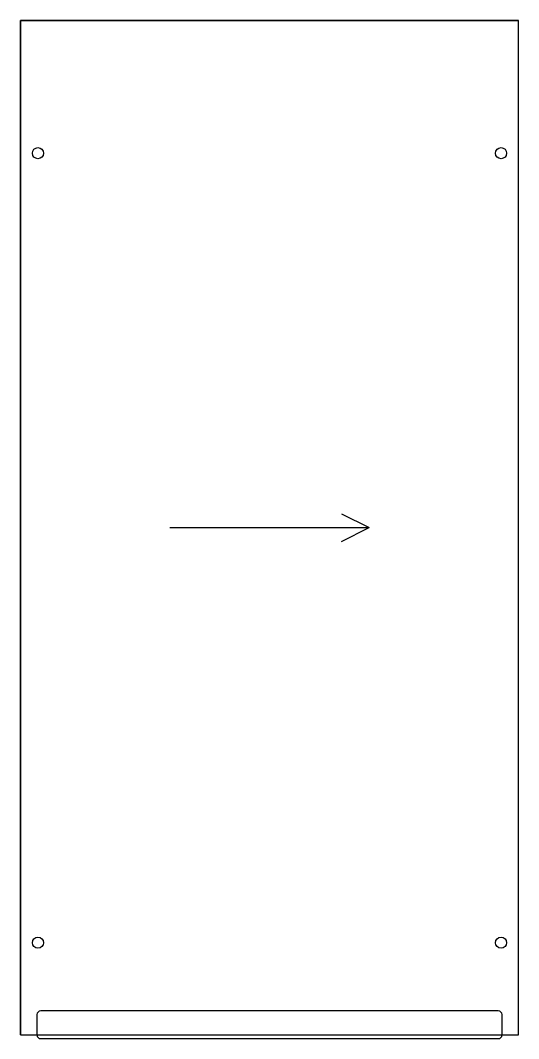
# Model space of a CAD drawing. Header units: millimetres. Extents: x 0 to 270, y -2 to 550.
import ezdxf

# ---------------------------------------------------------------- set-up
doc = ezdxf.new("R2010")
doc.units = ezdxf.units.MM
for name, color, linetype in [('B_SIDE_GROOVE_10', 7, 'Continuous'), ('B_SIDE_HOLES_12', 7, 'Continuous'), ('EDGE_BANDING', 7, 'Continuous'), ('GRAIN_DIRECTION', 3, 'Continuous'), ('OUTSIDE_THROUGH', 7, 'Continuous')]:
    doc.layers.add(name, color=color, linetype=linetype)

msp = doc.modelspace()

# ---------------------------------------------------------------- linework, layer by layer
at = {"layer": 'B_SIDE_GROOVE_10'}
msp.add_lwpolyline([(11, -2.01), (259, -2.01, 0.414214), (261, -0.01), (261, 11, 0.414214), (259, 13), (11, 13, 0.414214), (9, 11), (9, -0.01, 0.414214)], format="xyb", close=True, dxfattribs=at)
at = {"layer": 'B_SIDE_HOLES_12'}
for centre in [(9.5, 478), (260.5, 478), (9.5, 50), (260.5, 50)]:
    msp.add_circle(centre, 3, dxfattribs=at)
at = {"layer": 'EDGE_BANDING'}
for p, q in [((0, 550), (270, 550)), ((0, 0), (0, 550)), ((270, 0), (270, 550)), ((0, 0), (270, 0))]:
    msp.add_line(p, q, dxfattribs=at)
at = {"layer": 'GRAIN_DIRECTION'}
for p in [(174, 282.5), (81, 275), (174, 267.5)]:
    msp.add_line(p, (189, 275), dxfattribs=at)
at = {"layer": 'OUTSIDE_THROUGH'}
msp.add_lwpolyline([(0, 0), (270, 0), (270, 550), (0, 550)], close=True, dxfattribs=at)

doc.saveas('drawing.dxf')
